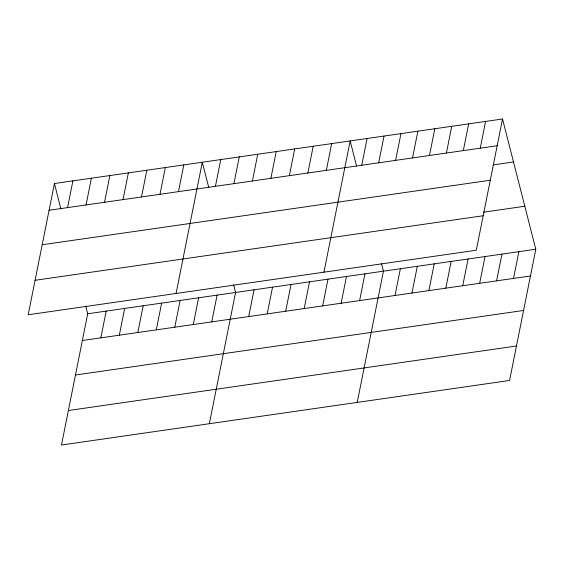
<?xml version="1.0" encoding="UTF-8"?>
<svg xmlns="http://www.w3.org/2000/svg" width="564" height="564" viewBox="0 0 564 564"><rect width="100%" height="100%" fill="white"/><g stroke="black" fill="none" stroke-linecap="round" stroke-linejoin="round"><path stroke-width="0.85" d="M54.426 183.533L28.2 314.768L476.298 250.233L502.517 118.99L54.426 183.533L60.884 208.814M67.567 207.615L72.911 180.868M86.045 204.951L91.389 178.203M104.53 202.286L109.874 175.545M85.763 306.189L87.702 313.767L61.483 445.01L509.574 380.467L535.8 249.232L502.517 118.99M123.015 199.628L128.359 172.88M100.843 337.85L106.187 311.109M141.501 196.963L146.844 170.222M119.328 335.192L124.672 308.445M159.986 194.298L165.33 167.557M137.813 332.527L143.157 305.787M178.471 191.64L183.815 164.892M156.298 329.862L161.642 303.122M176.074 293.47L202.293 162.235L208.758 187.516M174.777 327.205L180.12 300.457M215.434 186.317L220.778 159.57M193.262 324.54L198.606 297.799M233.919 183.653L239.263 156.905M211.747 321.882L217.091 295.134M252.404 180.988L257.748 154.247M209.35 423.712L235.576 292.469L233.637 284.89M270.889 178.33L276.233 151.582M248.717 316.552L254.061 289.811M289.374 175.665L294.718 148.924M267.202 313.894L272.546 287.147M307.852 173L313.196 146.259M285.68 311.229L291.031 284.489M326.337 170.342L331.681 143.594M304.165 308.571L309.509 281.824M323.94 272.172L350.166 140.937L356.624 166.218M322.65 305.907L327.994 279.159M361.75 165.238L367.094 138.497M341.135 303.242L346.479 276.501M378.677 162.806L384.021 136.058M359.62 300.584L364.964 273.836M395.611 160.366L400.955 133.619M357.223 402.414L383.449 271.171L381.511 263.592M412.538 157.927L417.882 131.179M395.033 295.48L400.377 268.739M429.465 155.488L434.809 128.747M411.96 293.04L417.304 266.3M446.392 153.048L451.736 126.308M428.887 290.608L434.231 263.86M463.319 150.609L468.663 123.868M445.814 288.169L451.158 261.421M480.246 148.177L485.59 121.429M462.741 285.729L468.085 258.982M479.675 283.29L485.019 256.542M496.602 280.851L501.946 254.11M513.529 278.412L518.873 251.671M49.082 210.273L497.173 145.738M493.19 164.899L513.501 161.974M42.187 244.755L490.285 180.219M483.341 212.226L524.816 206.255M35.088 280.287L483.186 215.744M87.702 313.767L535.8 249.232M82.358 340.515L530.456 275.979M75.47 374.997L523.568 310.461M68.371 410.529L516.469 345.986"/></g></svg>
